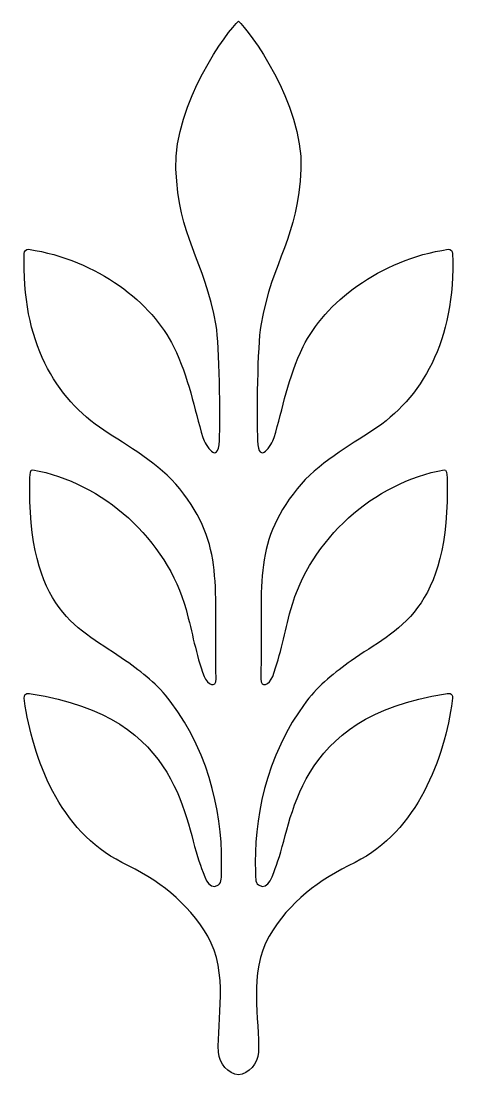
# Model space of a CAD drawing. Header units: centimetres. Extents: x -3.6 to 3.6, y -8.6 to 8.6.
import ezdxf

# ---------------------------------------------------------------- set-up
doc = ezdxf.new("R2010")
doc.units = ezdxf.units.CM
doc.header["$MEASUREMENT"] = 0
doc.layers.add('Camada 1', color=7, linetype='Continuous')

msp = doc.modelspace()

# ---------------------------------------------------------------- linework, layer by layer
at = {"layer": 'Camada 1'}
msp.add_open_spline([(-0.00074, -8.6353), (0.16449, -8.62289), (0.31787, -8.44454), (0.32615, -8.26348), (0.32615, -8.26348), (0.35102, -7.74373), (0.1575, -6.95308), (0.5031, -6.36277), (0.5031, -6.36277), (0.83211, -5.79878), (1.3159, -5.43805), (1.91031, -5.15185), (1.91031, -5.15185), (2.9374, -4.64184), (3.37279, -3.44198), (3.50416, -2.50332), (3.50416, -2.50332), (3.5221, -2.37613), (3.47098, -2.37756), (3.39356, -2.38997), (3.39356, -2.38997), (0.89568, -2.76462), (0.89568, -4.5077), (0.62197, -5.19609), (0.62197, -5.19609), (0.56945, -5.33156), (0.50031, -5.6371), (0.32614, -5.52097), (0.32614, -5.52097), (0.26809, -5.48361), (0.2819, -5.37997), (0.27915, -5.30256), (0.27915, -5.30256), (0.24597, -4.49389), (0.43121, -3.41156), (1.1155, -2.51163), (1.1155, -2.51163), (1.31865, -2.23937), (1.57852, -2.04033), (1.8467, -1.84678), (1.8467, -1.84678), (2.6042, -1.3173), (3.46955, -1.0561), (3.41843, 1.15428), (3.41843, 1.15428), (3.417, 1.20537), (3.40872, 1.29107), (3.37276, 1.28276), (3.37276, 1.28276), (2.22267, 1.07408), (1.17489, 0.14651), (0.85694, -1.01046), (0.85694, -1.01046), (0.75187, -1.38918), (0.698, -1.73343), (0.56111, -2.1039), (0.56111, -2.1039), (0.50859, -2.24214), (0.36206, -2.30152), (0.36482, -2.14536), (0.36482, -2.14536), (0.40353, -0.61509), (0.21343, 0.03317), (0.96198, 0.9704), (0.96198, 0.9704), (1.29096, 1.38373), (1.83008, 1.68091), (2.2033, 1.92973), (2.2033, 1.92973), (2.9912, 2.44395), (3.56347, 3.38811), (3.50963, 4.82848), (3.50963, 4.82848), (3.50817, 4.85613), (3.48055, 4.90037), (3.43631, 4.89484), (3.43631, 4.89484), (2.30559, 4.7303), (1.40706, 4.00462), (1.06149, 3.30242), (1.06149, 3.30242), (0.80715, 2.78677), (0.72973, 2.28502), (0.5832, 1.80951), (0.5832, 1.80951), (0.54592, 1.69198), (0.33161, 1.34363), (0.31227, 1.76109), (0.31227, 1.76109), (0.29568, 2.126), (0.30952, 3.33282), (0.36479, 3.64521), (0.36479, 3.64521), (0.55831, 4.73857), (0.98407, 5.09245), (1.02278, 6.2149), (1.02278, 6.2149), (1.05881, 7.29722), (0.17066, 8.48187), (-0.00074, 8.6353), (-0.00074, 8.6353), (-0.17076, 8.48187), (-1.05891, 7.29722), (-1.02436, 6.21487), (-1.02436, 6.21487), (-0.98772, 5.09243), (-0.55853, 4.73857), (-0.36499, 3.64518), (-0.36499, 3.64518), (-0.31176, 3.33276), (-0.29588, 2.12597), (-0.31313, 1.76106), (-0.31313, 1.76106), (-0.33319, 1.3436), (-0.54813, 1.69195), (-0.5834, 1.80948), (-0.5834, 1.80948), (-0.72993, 2.28499), (-0.80872, 2.78675), (-1.06372, 3.30239), (-1.06372, 3.30239), (-1.40929, 4.00459), (-2.30575, 4.73027), (-3.43992, 4.89481), (-3.43992, 4.89481), (-3.48278, 4.90034), (-3.50903, 4.8561), (-3.50974, 4.82845), (-3.50974, 4.82845), (-3.56295, 3.38808), (-2.99343, 2.44392), (-2.20622, 1.9297), (-2.20622, 1.9297), (-1.82953, 1.68089), (-1.2932, 1.38371), (-0.96281, 0.97037), (-0.96281, 0.97037), (-0.21637, 0.03314), (-0.40369, -0.61512), (-0.36842, -2.14539), (-0.36842, -2.14539), (-0.36498, -2.30152), (-0.51013, -2.24215), (-0.56405, -2.10393), (-0.56405, -2.10393), (-0.69952, -1.73346), (-0.75548, -1.38921), (-0.85985, -1.01049), (-0.85985, -1.01049), (-1.17709, 0.14648), (-2.2242, 1.07406), (-3.3722, 1.28273), (-3.3722, 1.28273), (-3.41228, 1.29101), (-3.41715, 1.20531), (-3.41919, 1.15425), (-3.41919, 1.15425), (-3.47033, -1.05612), (-2.60501, -1.31732), (-1.8496, -1.84678), (-1.8496, -1.84678), (-1.57795, -2.0403), (-1.31945, -2.23937), (-1.11763, -2.51163), (-1.11763, -2.51163), (-0.43199, -3.41158), (-0.24609, -4.49389), (-0.27927, -5.30256), (-0.27927, -5.30256), (-0.28202, -5.37998), (-0.27099, -5.48361), (-0.32626, -5.52097), (-0.32626, -5.52097), (-0.50181, -5.6371), (-0.57232, -5.33155), (-0.62413, -5.19609), (-0.62413, -5.19609), (-0.8958, -4.50772), (-0.89646, -2.76464), (-3.39706, -2.38999), (-3.39706, -2.38999), (-3.4731, -2.37758), (-3.52493, -2.37618), (-3.50697, -2.50334), (-3.50697, -2.50334), (-3.3715, -3.442), (-2.93812, -4.64183), (-1.91039, -5.15187), (-1.91039, -5.15187), (-1.31529, -5.43804), (-0.83356, -5.79878), (-0.50387, -6.36279), (-0.50387, -6.36279), (-0.15827, -6.9531), (-0.35253, -7.74376), (-0.32832, -8.2635), (-0.32832, -8.2635), (-0.31938, -8.44453), (-0.16661, -8.62289), (-0.00074, -8.6353)], degree=3, knots=[0, 0, 0, 0, 0.01960784, 0.01960784, 0.01960784, 0.01960784, 0.03921569, 0.03921569, 0.03921569, 0.03921569, 0.05882353, 0.05882353, 0.05882353, 0.05882353, 0.07843137, 0.07843137, 0.07843137, 0.07843137, 0.09803922, 0.09803922, 0.09803922, 0.09803922, 0.11764706, 0.11764706, 0.11764706, 0.11764706, 0.1372549, 0.1372549, 0.1372549, 0.1372549, 0.15686275, 0.15686275, 0.15686275, 0.15686275, 0.17647059, 0.17647059, 0.17647059, 0.17647059, 0.19607843, 0.19607843, 0.19607843, 0.19607843, 0.21568627, 0.21568627, 0.21568627, 0.21568627, 0.23529412, 0.23529412, 0.23529412, 0.23529412, 0.25490196, 0.25490196, 0.25490196, 0.25490196, 0.2745098, 0.2745098, 0.2745098, 0.2745098, 0.29411765, 0.29411765, 0.29411765, 0.29411765, 0.31372549, 0.31372549, 0.31372549, 0.31372549, 0.33333333, 0.33333333, 0.33333333, 0.33333333, 0.35294118, 0.35294118, 0.35294118, 0.35294118, 0.37254902, 0.37254902, 0.37254902, 0.37254902, 0.39215686, 0.39215686, 0.39215686, 0.39215686, 0.41176471, 0.41176471, 0.41176471, 0.41176471, 0.43137255, 0.43137255, 0.43137255, 0.43137255, 0.45098039, 0.45098039, 0.45098039, 0.45098039, 0.47058824, 0.47058824, 0.47058824, 0.47058824, 0.49019608, 0.49019608, 0.49019608, 0.49019608, 0.50980392, 0.50980392, 0.50980392, 0.50980392, 0.52941176, 0.52941176, 0.52941176, 0.52941176, 0.54901961, 0.54901961, 0.54901961, 0.54901961, 0.56862745, 0.56862745, 0.56862745, 0.56862745, 0.58823529, 0.58823529, 0.58823529, 0.58823529, 0.60784314, 0.60784314, 0.60784314, 0.60784314, 0.62745098, 0.62745098, 0.62745098, 0.62745098, 0.64705882, 0.64705882, 0.64705882, 0.64705882, 0.66666667, 0.66666667, 0.66666667, 0.66666667, 0.68627451, 0.68627451, 0.68627451, 0.68627451, 0.70588235, 0.70588235, 0.70588235, 0.70588235, 0.7254902, 0.7254902, 0.7254902, 0.7254902, 0.74509804, 0.74509804, 0.74509804, 0.74509804, 0.76470588, 0.76470588, 0.76470588, 0.76470588, 0.78431373, 0.78431373, 0.78431373, 0.78431373, 0.80392157, 0.80392157, 0.80392157, 0.80392157, 0.82352941, 0.82352941, 0.82352941, 0.82352941, 0.84313725, 0.84313725, 0.84313725, 0.84313725, 0.8627451, 0.8627451, 0.8627451, 0.8627451, 0.88235294, 0.88235294, 0.88235294, 0.88235294, 0.90196078, 0.90196078, 0.90196078, 0.90196078, 0.92156863, 0.92156863, 0.92156863, 0.92156863, 0.94117647, 0.94117647, 0.94117647, 0.94117647, 0.96078431, 0.96078431, 0.96078431, 0.96078431, 1, 1, 1, 1], dxfattribs=at)

doc.saveas('drawing.dxf')
